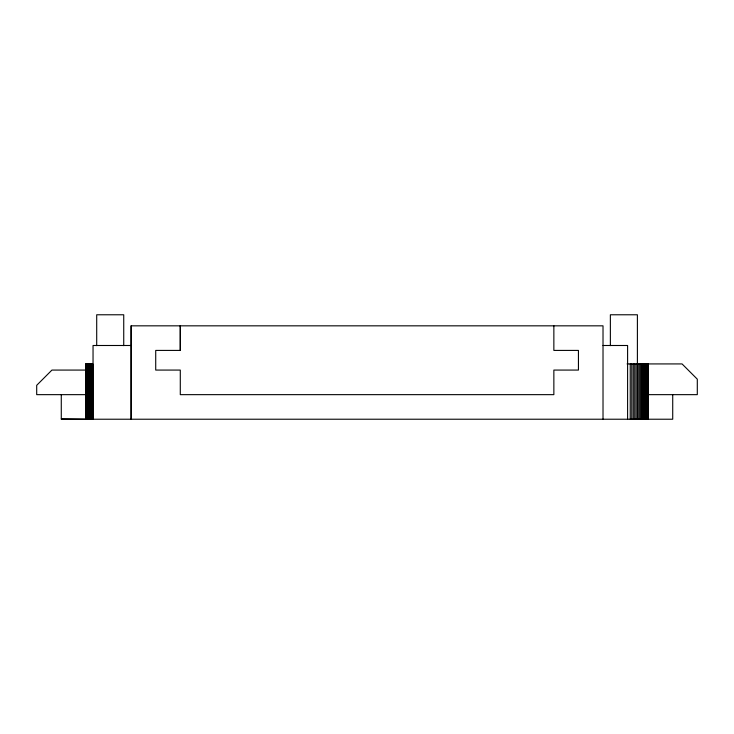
<?xml version="1.0" encoding="UTF-8"?>
<svg xmlns="http://www.w3.org/2000/svg" width="734" height="734" viewBox="0 0 734 734"><rect width="100%" height="100%" fill="white"/><g stroke="black" fill="none" stroke-linecap="round" stroke-linejoin="round"><path stroke-width="1.1" d="M131.138 325.832L131.138 419.224L131.138 325.832L603.018 325.832L603.018 419.224M180.289 350.412L180.289 325.832L180.289 350.412L155.718 350.412L155.718 370.074L180.289 370.074L180.289 394.653L553.858 394.653L553.858 370.074L578.438 370.074L578.438 350.412L553.858 350.412L553.858 325.832M131.138 345.494L93.044 345.494L93.044 419.224M603.018 345.494L627.598 345.494L627.598 419.224M627.065 363.926L682.06 363.926L697.3 379.166L697.3 394.653L647.59 394.653M85.85 370.074L51.94 370.074L36.7 385.313L36.7 394.653L86.428 394.653M648.076 419.224L648.406 363.926M85.85 363.926L85.85 419.224L61.28 419.086L61.28 394.653M61.28 419.013L85.85 419.224M672.72 394.653L672.72 419.224L85.695 419.224L85.695 363.926L92.842 363.926L92.842 419.224M648.25 363.926L648.25 419.224M647.984 363.926L647.984 394.653M647.617 363.926L647.617 419.224M647.159 363.926L647.159 419.224M646.59 363.926L646.59 419.224M645.92 363.926L645.92 419.224M645.168 363.926L645.168 419.224M644.314 363.926L644.314 419.224M643.379 363.926L643.379 419.224M642.36 363.926L642.36 419.224M641.259 363.926L641.259 419.224M640.085 363.926L640.085 419.224M638.846 363.926L638.846 419.224M637.534 363.926L637.534 419.224M637.396 363.926L637.396 314.776L610.367 314.776L610.367 345.641M636.167 363.926L636.167 419.224M634.754 363.926L634.754 419.224M633.286 363.926L633.286 419.224M631.781 363.926L631.781 419.224M630.24 363.926L630.24 419.224M123.734 345.641L123.734 314.776L96.705 314.776L96.705 345.641M91.741 363.926L91.741 419.224M90.722 363.926L90.722 419.224M89.787 363.926L89.787 419.224M88.933 363.926L88.933 419.224M88.181 363.926L88.181 419.224M87.511 363.926L87.511 419.224M86.951 363.926L86.951 419.224M86.484 363.926L86.484 419.224M86.117 363.926L86.117 394.653"/></g></svg>
